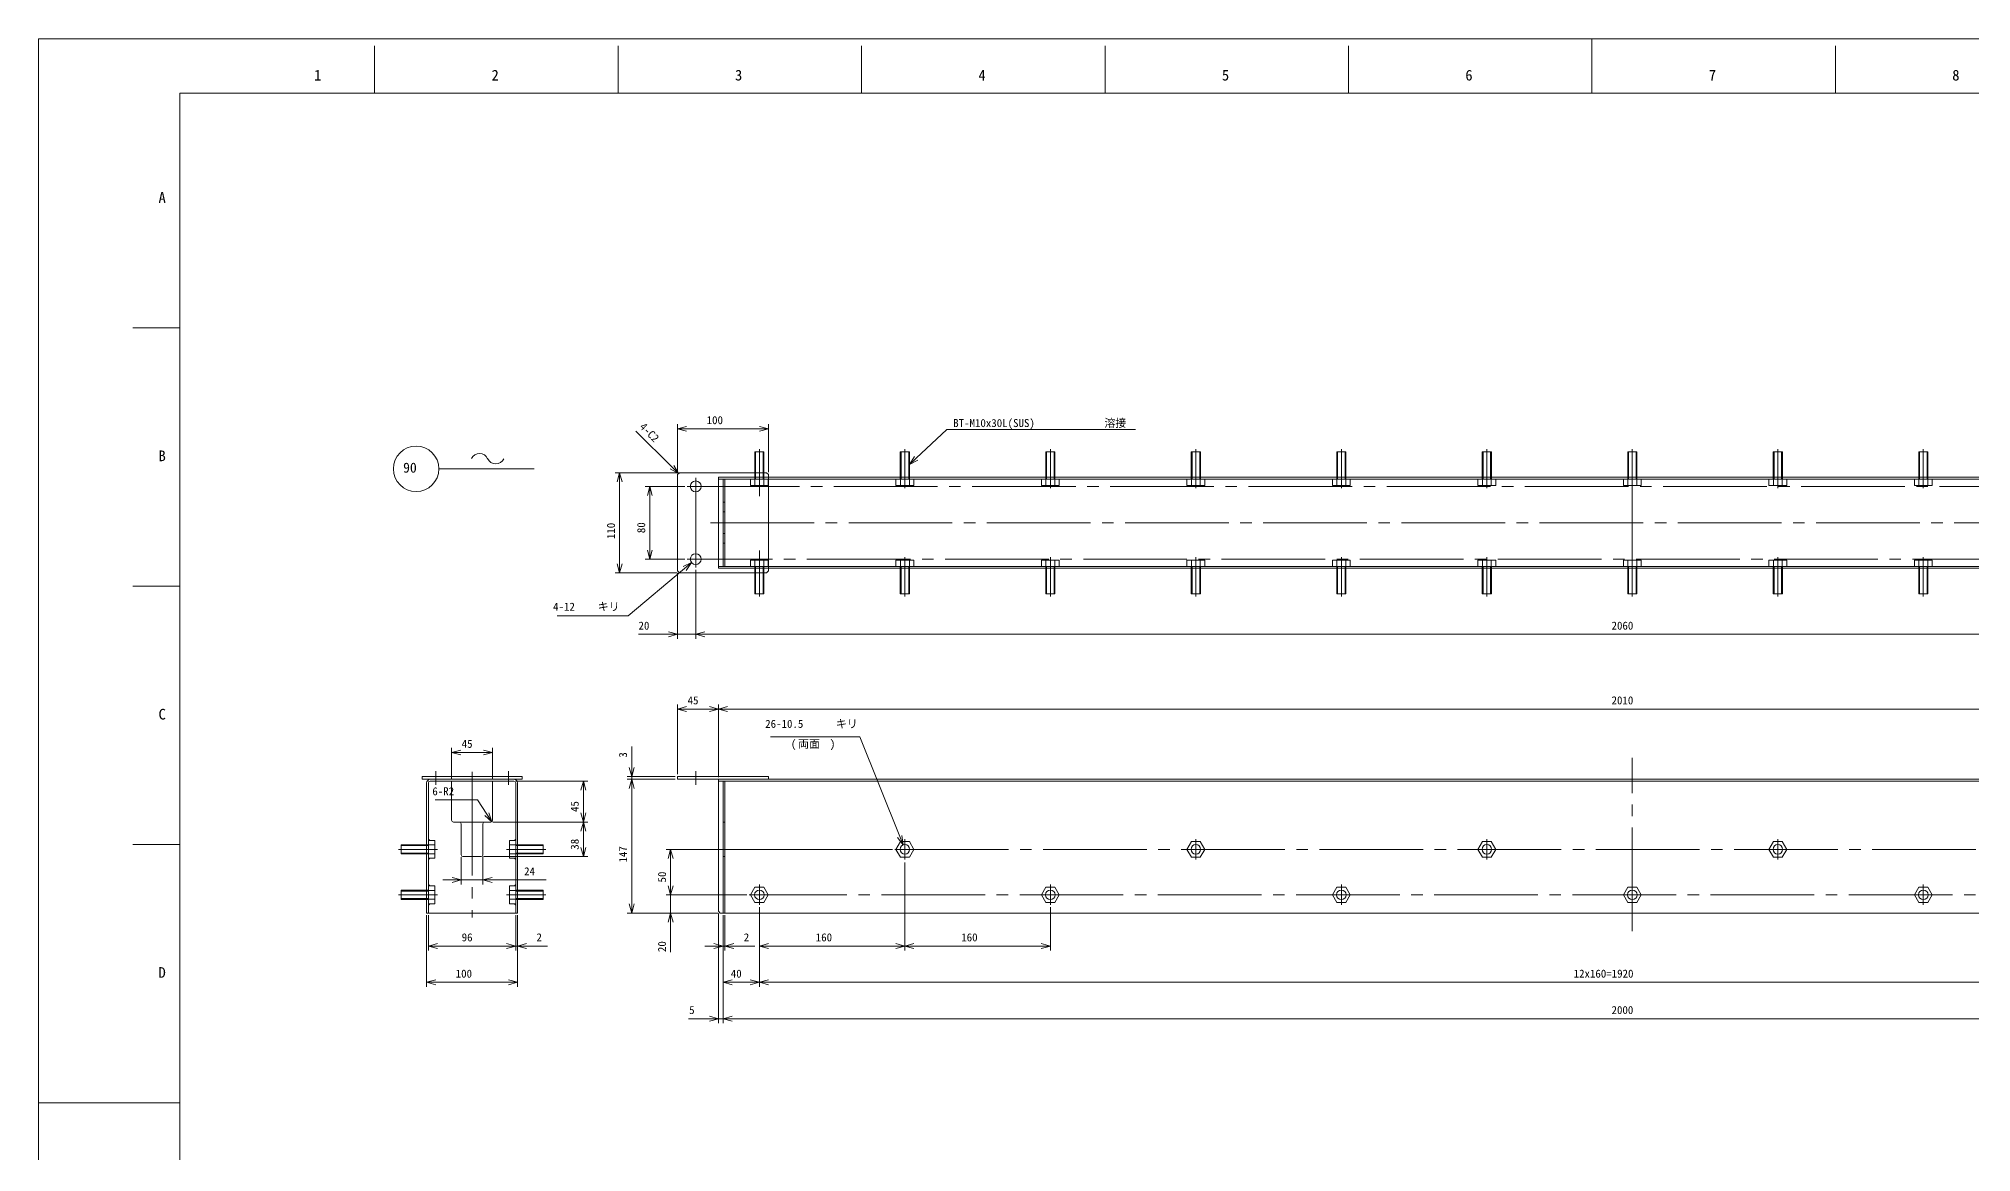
# Model space of a CAD drawing. Units: millimetres at full size. Extents: x -1656 to 1656, y -1578 to 1175.
# Drawn here: x -1656 to 469, y -49 to 1175 of the extents above; entities that cross this region are included whole.
import ezdxf
from ezdxf.enums import TextEntityAlignment as Align

# ---------------------------------------------------------------- set-up
doc = ezdxf.new("R2010")
doc.units = ezdxf.units.MM
doc.header["$LTSCALE"] = 12.6647
doc.linetypes.add('CHAIN2', pattern=[12, 9, -1, 1, -1])
for name, color, linetype, lineweight in [('0-0_90_FRAME', 2, 'Continuous', 9), ('0-1_91_BLANK', 6, 'Continuous', 9), ('0-2_08_DIM', 3, 'Continuous', 9), ('0-3_0', 134, 'Continuous', 9), ('0-4_05_CENTER', 2, 'CHAIN2', 9), ('0-5_04_HIDDEN', 7, 'Continuous', 9), ('0-6_10_DRAFT', 1, 'Continuous', 9)]:
    doc.layers.add(name, color=color, linetype=linetype, lineweight=lineweight)
doc.styles.add('ＭＳ ゴシック', font='')
doc.styles.add('ＭＳ Ｐゴシック', font='')
doc.styles.get('ＭＳ ゴシック').set_extended_font_data('MS Gothic')
doc.styles.get('ＭＳ Ｐゴシック').set_extended_font_data('MS PGothic')

# ---------------------------------------------------------------- blocks, each defined once
blk = doc.blocks.new('p1ba05')
at = {"layer": '0-2_08_DIM'}
for centre, start, end in [((-2.954, 0.285), 24.22764, 155.57578), ((0, 1.621), 204.22764, 335.57578)]:
    blk.add_arc(centre, 1.621, start, end, dxfattribs=at)
blk = doc.blocks.new('A$C742A68D0_1')
at = {"layer": '0-5_04_HIDDEN'}
for p, q in [((-9.81, 7), (9.81, 7)), ((-9.81, 0), (-9.81, 7)), ((-9.81, 0), (9.81, 0)), ((-5, -30), (-5, 0)), ((-4.91, 0), (-4.91, 7)), ((-4.19, -30), (-4.19, 0)), ((4.19, -30), (4.19, 0)), ((4.91, 0), (4.91, 7)), ((5, -30), (5, 0)), ((9.81, 0), (9.81, 7)), ((-5, -30), (5, -30))]:
    blk.add_line(p, q, dxfattribs=at)
at = {"layer": '0-5_04_HIDDEN', "linetype": 'CHAIN2'}
blk.add_line((0, -33), (0, 10), dxfattribs=at)
at = {"layer": '0-6_10_DRAFT', "style": 'ＭＳ ゴシック', "width": 1.85}
blk.add_text('BT-M10x30L', height=0.22, dxfattribs=at).set_placement((6.81, 6.66), align=Align.BOTTOM_LEFT)
blk = doc.blocks.new('A$C28002627_1_1')
at = {"layer": '0-5_04_HIDDEN', "linetype": 'CHAIN2'}
for p, q in [((-11.18, 0), (11.18, 0)), ((0, -11.18), (0, 11.18))]:
    blk.add_line(p, q, dxfattribs=at)
at = {"layer": '0-5_04_HIDDEN'}
for p, q in [((-9.81, 0), (-4.91, 8.5)), ((-4.91, -8.5), (-9.81, 0)), ((-4.91, 8.5), (4.91, 8.5)), ((4.91, 8.5), (9.81, 0)), ((9.81, 0), (4.91, -8.5)), ((4.91, -8.5), (-4.91, -8.5))]:
    blk.add_line(p, q, dxfattribs=at)
at = {"layer": '0-6_10_DRAFT', "style": 'ＭＳ ゴシック', "width": 1.9}
blk.add_text('BT-M10', height=0.22, dxfattribs=at).set_placement((-0.7, -0.54), align=Align.BOTTOM_LEFT)
blk = doc.blocks.new('AM_BALLOON1')
at = {"layer": '0-2_08_DIM'}
blk.add_circle((0, 0), 5, dxfattribs=at)
blk = doc.blocks.new('_Open30')
at = {"layer": '0-2_08_DIM'}
blk.add_line((0, 0), (-1, 0), dxfattribs=at)
blk.add_lwpolyline([(-1, 0.268), (0, 0), (-1, -0.268)], dxfattribs=at)

msp = doc.modelspace()

# ---------------------------------------------------------------- linework, layer by layer
at = {"layer": '0-0_90_FRAME', "color": 6}
for p, q in [((51.77, 1175.44), (51.77, 1115.59)), ((-1656.41, 5.48), (-1501.02, 5.48))]:
    msp.add_line(p, q, dxfattribs=at)
at = {"layer": '0-0_90_FRAME'}
for p, q in [((-1286.9, 1115.59), (-1286.9, 1167.44)), ((-1019.17, 1115.59), (-1019.17, 1167.44)), ((-751.44, 1115.59), (-751.44, 1167.44)), ((-483.7, 1115.59), (-483.7, 1167.44)), ((-215.97, 1115.59), (-215.97, 1167.44)), ((319.5, 1115.59), (319.5, 1167.44)), ((-1501.02, 857.45), (-1552.87, 857.45)), ((-1501.02, 573.46), (-1552.87, 573.46)), ((-1501.02, 289.47), (-1552.87, 289.47))]:
    msp.add_line(p, q, dxfattribs=at)
at = {"layer": '0-0_90_FRAME', "color": 6}
msp.add_lwpolyline([(-1501.02, -1104.63), (1604.56, -1104.63), (1604.56, 1115.59), (-1501.02, 1115.59)], close=True, dxfattribs=at)
at = {"layer": '0-1_91_BLANK'}
msp.add_lwpolyline([(-1656.41, -1156.24), (1656.41, -1156.24), (1656.41, 1175.44), (-1656.41, 1175.44)], close=True, dxfattribs=at)
at = {"layer": '0-2_08_DIM'}
for p, q in [((-959.88, 704.35), (-999.65, 744.12)), ((-953.8, 698.78), (-953.8, 751.52)), ((-943.8, 746.52), (-863.8, 746.52)), ((-853.8, 698.78), (-853.8, 751.52)), ((-656.37, 745.74), (-450.36, 745.74)), ((-1216.26, 702.54), (-1111.44, 702.54)), ((-954.3, 698.28), (-1022.49, 698.28)), ((-1017.49, 688.28), (-1017.49, 598.28)), ((-945.65, 683.28), (-989.25, 683.28)), ((-984.25, 673.28), (-984.25, 613.28)), ((-945.65, 603.28), (-989.25, 603.28)), ((-954.3, 588.28), (-1022.49, 588.28)), ((-953.8, 587.78), (-953.8, 515.66)), ((-933.8, 591.43), (-933.8, 515.66)), ((-933.8, 591.43), (-933.8, 515.66)), ((-963.8, 520.66), (-996.8, 520.66)), ((-933.8, 520.66), (-953.8, 520.66)), ((-923.8, 520.66), (1116.2, 520.66)), ((-923.8, 520.66), (-913.8, 520.66)), ((-953.8, 366.76), (-953.8, 443.52)), ((-918.8, 438.52), (-943.8, 438.52)), ((-908.8, 363.76), (-908.8, 443.52)), ((-908.8, 363.76), (-908.8, 443.52)), ((-898.8, 438.52), (1091.2, 438.52)), ((-1202.26, 361.76), (-1202.26, 395.72)), ((-1192.26, 390.72), (-1167.26, 390.72)), ((-1157.26, 361.76), (-1157.26, 395.72)), ((-1004.25, 374.26), (-1004.25, 397.26)), ((-956.3, 364.26), (-1009.25, 364.26)), ((-1004.25, 361.26), (-1004.25, 364.26)), ((-1131.26, 359.26), (-1052.36, 359.26)), ((-1057.36, 324.26), (-1057.36, 349.26)), ((-956.3, 361.26), (-1009.25, 361.26)), ((-956.3, 361.26), (-1009.25, 361.26)), ((-1004.25, 351.26), (-1004.25, 341.26)), ((-1004.25, 351.26), (-1004.25, 224.26)), ((-1156.76, 314.26), (-1052.36, 314.26)), ((-1156.76, 314.26), (-1052.36, 314.26)), ((-1057.36, 304.26), (-1057.36, 286.26)), ((-717.48, 284.26), (-966.37, 284.26)), ((-1191.76, 275.76), (-1191.76, 245.56)), ((-1167.76, 275.76), (-1167.76, 245.56)), ((-1167.26, 276.26), (-1052.36, 276.26)), ((-961.37, 244.26), (-961.37, 274.26)), ((-703.8, 269.76), (-703.8, 172.99)), ((-703.8, 269.76), (-703.8, 172.99)), ((-1201.76, 250.56), (-1211.76, 250.56)), ((-1191.76, 250.56), (-1167.76, 250.56)), ((-1157.76, 250.56), (-1098.33, 250.56)), ((-877.48, 234.26), (-966.37, 234.26)), ((-877.48, 234.26), (-966.37, 234.26)), ((-961.37, 244.26), (-961.37, 254.26)), ((-961.37, 234.26), (-961.37, 214.26)), ((-909.3, 214.26), (-1009.25, 214.26)), ((-909.3, 214.26), (-966.37, 214.26)), ((-908.8, 213.76), (-908.8, 93.07)), ((-863.8, 220.58), (-863.8, 172.99)), ((-863.8, 220.58), (-863.8, 133.1)), ((-863.8, 220.58), (-863.8, 133.1)), ((-543.8, 220.58), (-543.8, 172.99)), ((-1229.76, 211.76), (-1229.76, 133.1)), ((-1227.76, 211.76), (-1227.76, 172.99)), ((-1131.76, 211.76), (-1131.76, 172.99)), ((-1131.76, 211.76), (-1131.76, 172.99)), ((-1129.76, 211.76), (-1129.76, 172.99)), ((-1129.76, 211.76), (-1129.76, 133.1)), ((-961.37, 204.26), (-961.37, 171.26)), ((-903.8, 211.76), (-903.8, 172.99)), ((-903.8, 211.76), (-903.8, 93.07)), ((-903.8, 211.76), (-903.8, 93.07)), ((-903.8, 211.76), (-903.8, 133.1)), ((-901.8, 211.76), (-901.8, 172.99)), ((-1141.76, 177.99), (-1217.76, 177.99)), ((-1141.76, 177.99), (-1151.76, 177.99)), ((-1131.76, 177.99), (-1129.76, 177.99)), ((-1119.76, 177.99), (-1096.76, 177.99)), ((-913.8, 177.99), (-923.8, 177.99)), ((-903.8, 177.99), (-901.8, 177.99)), ((-891.8, 177.99), (-868.8, 177.99)), ((-853.8, 177.99), (-713.8, 177.99)), ((-553.8, 177.99), (-693.8, 177.99)), ((-1219.76, 138.1), (-1139.76, 138.1)), ((-873.8, 138.1), (-893.8, 138.1)), ((-853.8, 138.1), (1046.2, 138.1)), ((-918.8, 98.07), (-941.8, 98.07)), ((-903.8, 98.07), (-908.8, 98.07)), ((-893.8, 98.07), (-883.8, 98.07)), ((-893.8, 98.07), (1086.2, 98.07))]:
    msp.add_line(p, q, dxfattribs=at)
for points in [[(-691.51, 714.12), (-657.81, 745.74), (-656.37, 745.74)], [(-1086.07, 540.78), (-1007.97, 540.78), (-946.04, 592.97)], [(-851.55, 408.03), (-753.45, 408.03), (-709.48, 298.41)], [(-1220.31, 338.56), (-1173.81, 338.56), (-1163.63, 322.96)]]:
    msp.add_lwpolyline(points, dxfattribs=at)
at = {"layer": '0-3_0'}
for p, q in [((-867.99, 721.28), (-867.99, 698.28)), ((-859.62, 721.28), (-859.62, 698.28)), ((-707.99, 721.28), (-707.99, 693.28)), ((-699.62, 721.28), (-699.62, 693.28)), ((-547.99, 721.28), (-547.99, 693.28)), ((-539.62, 721.28), (-539.62, 693.28)), ((-387.99, 721.28), (-387.99, 693.28)), ((-379.61, 721.28), (-379.61, 693.28)), ((-227.99, 721.28), (-227.99, 693.28)), ((-219.61, 721.28), (-219.61, 693.28)), ((-67.99, 721.28), (-67.99, 693.28)), ((-59.61, 721.28), (-59.61, 693.28)), ((92.01, 721.28), (92.01, 693.28)), ((100.39, 721.28), (100.39, 693.28)), ((252.01, 721.28), (252.01, 693.28)), ((260.39, 721.28), (260.39, 693.28)), ((412.01, 721.28), (412.01, 693.28)), ((420.39, 721.28), (420.39, 693.28)), ((1046.2, 693.28), (-853.8, 693.28)), ((-867.99, 565.28), (-867.99, 588.28)), ((-859.62, 565.28), (-859.62, 588.28)), ((-853.8, 593.28), (1046.2, 593.28)), ((-707.99, 565.28), (-707.99, 593.28)), ((-699.62, 565.28), (-699.62, 593.28)), ((-547.99, 565.28), (-547.99, 593.28)), ((-539.62, 565.28), (-539.62, 593.28)), ((-387.99, 565.28), (-387.99, 593.28)), ((-379.61, 565.28), (-379.61, 593.28)), ((-227.99, 565.28), (-227.99, 593.28)), ((-219.61, 565.28), (-219.61, 593.28)), ((-67.99, 565.28), (-67.99, 593.28)), ((-59.61, 565.28), (-59.61, 593.28)), ((92.01, 565.28), (92.01, 593.28)), ((100.39, 565.28), (100.39, 593.28)), ((252.01, 565.28), (252.01, 593.28)), ((260.39, 565.28), (260.39, 593.28)), ((412.01, 565.28), (412.01, 593.28)), ((420.39, 565.28), (420.39, 593.28)), ((-1229.76, 357.26), (-1229.76, 214.26)), ((-1227.76, 357.26), (-1227.76, 214.26)), ((-1133.76, 361.26), (-1225.76, 361.26)), ((-1133.76, 359.26), (-1225.76, 359.26)), ((-1202.26, 359.26), (-1202.26, 316.26)), ((-1157.26, 316.26), (-1157.26, 359.26)), ((-1131.76, 214.26), (-1131.76, 357.26)), ((-1200.26, 314.26), (-1193.76, 314.26)), ((-1191.76, 312.26), (-1191.76, 278.26)), ((-1167.76, 278.26), (-1167.76, 312.26)), ((-1165.76, 314.26), (-1159.26, 314.26)), ((-1257.76, 288.45), (-1229.76, 288.45)), ((-1257.76, 280.07), (-1229.76, 280.07)), ((-1101.76, 288.45), (-1129.76, 288.45)), ((-1101.76, 280.07), (-1129.76, 280.07)), ((-1189.76, 276.26), (-1169.76, 276.26)), ((-1257.76, 238.45), (-1229.76, 238.45)), ((-1101.76, 238.45), (-1129.76, 238.45)), ((-1257.76, 230.07), (-1229.76, 230.07)), ((-1101.76, 230.07), (-1129.76, 230.07))]:
    msp.add_line(p, q, dxfattribs=at)
at = {"layer": '0-3_0', "color": 2}
msp.add_line((-933.8, 370.36), (-933.8, 355.11), dxfattribs=at)
at = {"layer": '0-3_0'}
for points in [[(-868.8, 698.28), (-868.8, 721.28), (-858.8, 721.28), (-858.8, 698.28)], [(-708.8, 693.28), (-708.8, 721.28), (-698.8, 721.28), (-698.8, 693.28)], [(-548.8, 693.28), (-548.8, 721.28), (-538.8, 721.28), (-538.8, 693.28)], [(-388.8, 693.28), (-388.8, 721.28), (-378.8, 721.28), (-378.8, 693.28)], [(-228.8, 693.28), (-228.8, 721.28), (-218.8, 721.28), (-218.8, 693.28)], [(-68.8, 693.28), (-68.8, 721.28), (-58.8, 721.28), (-58.8, 693.28)], [(91.2, 693.28), (91.2, 721.28), (101.2, 721.28), (101.2, 693.28)], [(251.2, 693.28), (251.2, 721.28), (261.2, 721.28), (261.2, 693.28)], [(411.2, 693.28), (411.2, 721.28), (421.2, 721.28), (421.2, 693.28)], [(-868.8, 588.28), (-868.8, 565.28), (-858.8, 565.28), (-858.8, 588.28)], [(-708.8, 593.28), (-708.8, 565.28), (-698.8, 565.28), (-698.8, 593.28)], [(-548.8, 593.28), (-548.8, 565.28), (-538.8, 565.28), (-538.8, 593.28)], [(-388.8, 593.28), (-388.8, 565.28), (-378.8, 565.28), (-378.8, 593.28)], [(-228.8, 593.28), (-228.8, 565.28), (-218.8, 565.28), (-218.8, 593.28)], [(-68.8, 593.28), (-68.8, 565.28), (-58.8, 565.28), (-58.8, 593.28)], [(91.2, 593.28), (91.2, 565.28), (101.2, 565.28), (101.2, 593.28)], [(251.2, 593.28), (251.2, 565.28), (261.2, 565.28), (261.2, 593.28)], [(411.2, 593.28), (411.2, 565.28), (421.2, 565.28), (421.2, 593.28)], [(-1229.76, 214.26), (-1129.76, 214.26), (-1129.76, 357.26)], [(-1229.76, 279.26), (-1257.76, 279.26), (-1257.76, 289.26), (-1229.76, 289.26)], [(-1129.76, 279.26), (-1101.76, 279.26), (-1101.76, 289.26), (-1129.76, 289.26)], [(-1229.76, 229.26), (-1257.76, 229.26), (-1257.76, 239.26), (-1229.76, 239.26)], [(-1129.76, 229.26), (-1101.76, 229.26), (-1101.76, 239.26), (-1129.76, 239.26)]]:
    msp.add_lwpolyline(points, dxfattribs=at)
for points in [[(-855.8, 588.28), (-951.8, 588.28), (-953.8, 590.28), (-953.8, 696.28), (-951.8, 698.28), (-855.8, 698.28), (-853.8, 696.28), (-853.8, 590.28)], [(-1234.76, 364.26), (-1124.76, 364.26), (-1124.76, 361.26), (-1234.76, 361.26)], [(-953.8, 364.26), (-853.8, 364.26), (-853.8, 361.26), (-953.8, 361.26)], [(-906.8, 214.26), (1099.2, 214.26), (1101.2, 216.26), (1101.2, 361.26), (-908.8, 361.26), (-908.8, 216.26)]]:
    msp.add_lwpolyline(points, close=True, dxfattribs=at)
at = {"layer": '0-3_0', "color": 3}
for points in [[(-1227.76, 294.08), (-1226.26, 294.08), (-1227.76, 295.58)], [(-1131.76, 294.08), (-1133.26, 294.08), (-1131.76, 295.58)], [(-1227.76, 274.45), (-1226.26, 274.45), (-1227.76, 272.95)], [(-1131.76, 274.45), (-1133.26, 274.45), (-1131.76, 272.95)], [(-1227.76, 244.08), (-1226.26, 244.08), (-1227.76, 245.58)], [(-1131.76, 244.08), (-1133.26, 244.08), (-1131.76, 245.58)], [(-1227.76, 224.45), (-1226.26, 224.45), (-1227.76, 222.95)], [(-1131.76, 224.45), (-1133.26, 224.45), (-1131.76, 222.95)]]:
    msp.add_lwpolyline(points, close=True, dxfattribs=at)
at = {"layer": '0-3_0'}
for centre, radius in [((-933.8, 683.28), 6), ((-933.8, 603.28), 6), ((-703.8, 284.26), 5.25), ((-383.8, 284.26), 5.25), ((-63.8, 284.26), 5.25), ((256.2, 284.26), 5.25), ((-863.8, 234.26), 5.25), ((-543.8, 234.26), 5.25), ((-223.8, 234.26), 5.25), ((96.2, 234.26), 5.25), ((416.2, 234.26), 5.25)]:
    msp.add_circle(centre, radius, dxfattribs=at)
for centre, radius, start, end in [((-1225.76, 357.26), 4, 90, 180), ((-1225.76, 357.26), 2, 90, 180), ((-1133.76, 357.26), 4, 0, 90), ((-1133.76, 357.26), 2, 0, 90), ((-1200.26, 316.26), 2, 180, 270), ((-1193.76, 312.26), 2, 0, 90), ((-1165.76, 312.26), 2, 90, 180), ((-1159.26, 316.26), 2, 270, 0), ((-1189.76, 278.26), 2, 180, 270), ((-1169.76, 278.26), 2, 270, 0)]:
    msp.add_arc(centre, radius, start, end, dxfattribs=at)
at = {"layer": '0-4_05_CENTER'}
for p, q in [((-924.46, 683.28), (-943.15, 683.28)), ((-933.8, 673.93), (-933.8, 692.62)), ((-863.8, 672.36), (-863.8, 685.7)), ((-703.8, 698.74), (-703.8, 685.7)), ((-543.8, 698.74), (-543.8, 685.7)), ((-383.8, 698.74), (-383.8, 685.7)), ((-223.8, 698.74), (-223.8, 685.7)), ((-63.8, 698.74), (-63.8, 685.7)), ((96.2, 698.74), (96.2, 685.7)), ((96.2, 693.28), (96.2, 593.28)), ((256.2, 698.74), (256.2, 685.7)), ((416.2, 698.74), (416.2, 685.7)), ((-917.57, 643.28), (1109.96, 643.28)), ((-924.46, 603.28), (-943.15, 603.28)), ((-933.8, 593.93), (-933.8, 612.62)), ((-863.8, 612.81), (-863.8, 600.85)), ((-703.8, 587.81), (-703.8, 600.85)), ((-543.8, 587.81), (-543.8, 600.85)), ((-383.8, 587.81), (-383.8, 600.85)), ((-223.8, 587.81), (-223.8, 600.85)), ((-63.8, 587.81), (-63.8, 600.85)), ((96.2, 587.81), (96.2, 600.85)), ((256.2, 587.81), (256.2, 600.85)), ((416.2, 587.81), (416.2, 600.85)), ((96.2, 194.18), (96.2, 384.93)), ((-1219.76, 370.36), (-1219.76, 355.11)), ((-1179.76, 369.41), (-1179.76, 209.22)), ((-1139.76, 370.36), (-1139.76, 355.11)), ((-694.46, 284.26), (-713.14, 284.26)), ((-703.8, 274.92), (-703.8, 293.6)), ((-703.8, 284.26), (896.2, 284.26)), ((-374.46, 284.26), (-393.14, 284.26)), ((-383.8, 274.92), (-383.8, 293.6)), ((-54.46, 284.26), (-73.14, 284.26)), ((-63.8, 274.92), (-63.8, 293.6)), ((246.86, 284.26), (265.54, 284.26)), ((256.2, 274.92), (256.2, 293.6)), ((-1235.22, 234.26), (-1222.19, 234.26)), ((-1124.3, 234.26), (-1137.33, 234.26)), ((-854.46, 234.26), (-873.15, 234.26)), ((-863.8, 224.92), (-863.8, 243.6)), ((1056.2, 234.26), (-863.8, 234.26)), ((-534.46, 234.26), (-553.14, 234.26)), ((-543.8, 224.92), (-543.8, 243.6)), ((-214.46, 234.26), (-233.14, 234.26)), ((-223.8, 224.92), (-223.8, 243.6)), ((105.54, 234.26), (86.86, 234.26)), ((96.2, 224.92), (96.2, 243.6)), ((406.86, 234.26), (425.54, 234.26)), ((416.2, 224.92), (416.2, 243.6))]:
    msp.add_line(p, q, dxfattribs=at)
msp.add_lwpolyline([(-933.8, 683.28), (1126.2, 683.28), (1126.2, 603.28), (-933.8, 603.28)], close=True, dxfattribs=at)
at = {"layer": '0-5_04_HIDDEN'}
for p, q in [((1101.2, 691.28), (-908.8, 691.28)), ((-903.8, 691.28), (-903.8, 595.28)), ((-901.8, 691.28), (-901.8, 595.28)), ((-903.8, 665.78), (-901.8, 665.78)), ((-903.8, 655.28), (-901.8, 655.28)), ((-903.8, 631.28), (-901.8, 631.28)), ((-903.8, 620.78), (-901.8, 620.78)), ((-908.8, 595.28), (1101.2, 595.28)), ((-908.8, 593.28), (-853.8, 593.28)), ((1101.2, 359.26), (-908.8, 359.26)), ((-903.8, 359.26), (-903.8, 214.26)), ((-901.8, 359.26), (-901.8, 214.26)), ((-903.8, 314.26), (-901.8, 314.26)), ((-903.8, 276.26), (-901.8, 276.26))]:
    msp.add_line(p, q, dxfattribs=at)
msp.add_lwpolyline([(-853.8, 693.28), (-908.8, 693.28), (-908.8, 593.28)], dxfattribs=at)
at = {"layer": '0-6_10_DRAFT'}
msp.add_line((-1193.76, 314.26), (-1165.76, 314.26), dxfattribs=at)

# ---------------------------------------------------------------- block references
at = {"layer": '0-2_08_DIM', "xscale": 10, "yscale": 10}
for p, rotation in [((-953.8, 746.52), 180), ((-952.8, 697.28), 315), ((-698.8, 707.28), 223.17403), ((-1017.49, 698.28), 90), ((-984.25, 683.28), 90), ((-1017.49, 588.28), 270), ((-984.25, 603.28), 270), ((-938.39, 599.41), 40.11852), ((-933.8, 520.66), 180), ((-933.8, 520.66), 180), ((-953.8, 438.52), 180), ((-908.8, 438.52), 180), ((-1202.26, 390.72), 180), ((-1004.25, 364.26), 270), ((-1057.36, 359.26), 90), ((-1004.25, 361.26), 90), ((-1004.25, 361.26), 90), ((-1158.17, 314.59), 303.11855), ((-1057.36, 314.26), 270), ((-1057.36, 314.26), 90), ((-705.76, 289.13), 291.85486), ((-1057.36, 276.26), 270), ((-961.37, 284.26), 90), ((-1167.76, 250.56), 180), ((-961.37, 234.26), 270), ((-961.37, 234.26), 270), ((-1004.25, 214.26), 270), ((-961.37, 214.26), 90), ((-1227.76, 177.99), 180), ((-1129.76, 177.99), 180), ((-901.8, 177.99), 180), ((-863.8, 177.99), 180), ((-703.8, 177.99), 180), ((-1229.76, 138.1), 180), ((-903.8, 138.1), 180), ((-863.8, 138.1), 180), ((-903.8, 98.07), 180), ((-903.8, 98.07), 180)]:
    msp.add_blockref('_Open30', p, dxfattribs=dict(at, rotation=rotation))
at = {"layer": '0-2_08_DIM'}
for name, p, xscale, yscale in [('_Open30', (-853.8, 746.52), 10, 10), ('AM_BALLOON1', (-1241.3, 702.57), 5, 5), ('p1ba05', (-1153.78, 708.01), 6, 6), ('_Open30', (-953.8, 520.66), 10, 10), ('_Open30', (-908.8, 438.52), 10, 10), ('_Open30', (-1157.26, 390.72), 10, 10), ('_Open30', (-1191.76, 250.56), 10, 10), ('_Open30', (-1131.76, 177.99), 10, 10), ('_Open30', (-1131.76, 177.99), 10, 10), ('_Open30', (-903.8, 177.99), 10, 10), ('_Open30', (-703.8, 177.99), 10, 10), ('_Open30', (-543.8, 177.99), 10, 10), ('_Open30', (-1129.76, 138.1), 10, 10), ('_Open30', (-863.8, 138.1), 10, 10), ('_Open30', (-908.8, 98.07), 10, 10)]:
    msp.add_blockref(name, p, dxfattribs=dict(at, xscale=xscale, yscale=yscale))
at = {"layer": '0-5_04_HIDDEN'}
for p, rotation in [((-863.8, 691.28), 180), ((-703.8, 691.28), 180), ((-543.8, 691.28), 180), ((-383.8, 691.28), 180), ((-223.8, 691.28), 180), ((-63.8, 691.28), 180), ((96.2, 691.28), 180), ((-1227.76, 284.26), 270), ((-1131.76, 284.26), 90), ((-1227.76, 234.26), 270), ((-1131.76, 234.26), 90)]:
    msp.add_blockref('A$C742A68D0_1', p, dxfattribs=dict(at, rotation=rotation))
at = {"layer": '0-5_04_HIDDEN', "xscale": -1, "rotation": 180}
for p in [(256.2, 691.28), (416.2, 691.28)]:
    msp.add_blockref('A$C742A68D0_1', p, dxfattribs=at)
at = {"layer": '0-5_04_HIDDEN'}
for name, p in [('A$C742A68D0_1', (-863.8, 595.28)), ('A$C742A68D0_1', (-703.8, 595.28)), ('A$C742A68D0_1', (-543.8, 595.28)), ('A$C742A68D0_1', (-383.8, 595.28)), ('A$C742A68D0_1', (-223.8, 595.28)), ('A$C742A68D0_1', (-63.8, 595.28)), ('A$C742A68D0_1', (96.2, 595.28)), ('A$C28002627_1_1', (-703.8, 284.26)), ('A$C28002627_1_1', (-383.8, 284.26)), ('A$C28002627_1_1', (-63.8, 284.26)), ('A$C28002627_1_1', (256.2, 284.26)), ('A$C28002627_1_1', (-863.8, 234.26)), ('A$C28002627_1_1', (-543.8, 234.26)), ('A$C28002627_1_1', (-223.8, 234.26)), ('A$C28002627_1_1', (96.2, 234.26)), ('A$C28002627_1_1', (416.2, 234.26))]:
    msp.add_blockref(name, p, dxfattribs=at)
at = {"layer": '0-5_04_HIDDEN', "xscale": -1}
for p in [(256.2, 595.28), (416.2, 595.28)]:
    msp.add_blockref('A$C742A68D0_1', p, dxfattribs=at)

# ---------------------------------------------------------------- texts
at = {"layer": '0-0_90_FRAME', "color": 134, "style": 'ＭＳ ゴシック'}
for s, p in [('1', (-1353.57, 1125.92)), ('2', (-1158.37, 1125.92)), ('3', (-890.64, 1125.92)), ('4', (-622.9, 1125.92)), ('5', (-355.17, 1125.92)), ('6', (-87.43, 1125.92)), ('7', (180.3, 1125.92)), ('8', (448.04, 1125.92)), ('A', (-1524.58, 991.45)), ('B', (-1524.58, 707.46)), ('C', (-1524.58, 423.47)), ('D', (-1524.58, 139.48))]:
    msp.add_text(s, height=11.73, dxfattribs=at).set_placement(p, align=Align.BOTTOM_LEFT)
at = {"layer": '0-2_08_DIM', "style": 'ＭＳ ゴシック'}
for s, height, rotation, p in [('4-C2', 8.798, 315, (-998.13, 746.14)), ('110', 8.798, 90, (-1019.99, 625.28)), ('80', 8.798, 90, (-986.75, 631.85)), ('3', 8.8, 90, (-1006.75, 385.05)), ('45', 8.798, 90, (-1059.86, 325.33)), ('38', 8.798, 90, (-1059.86, 283.83)), ('147', 8.798, 90, (-1006.75, 269.76)), ('50', 8.798, 90, (-963.87, 247.83)), ('20', 8.798, 90, (-963.87, 171.33))]:
    msp.add_text(s, height=height, rotation=rotation, dxfattribs=at).set_placement(p, align=Align.BOTTOM_LEFT)
at = {"layer": '0-2_08_DIM'}
for s, height, style, p in [('100', 8.798, 'ＭＳ ゴシック', (-921.8, 749.02)), ('BT-M10x30L(SUS)', 8.798, 'ＭＳ ゴシック', (-650.65, 745.85)), ('溶接', 8.798, 'ＭＳ Ｐゴシック', (-484.37, 745.85)), ('4-12', 8.798, 'ＭＳ ゴシック', (-1090.63, 543.97)), ('キリ', 8.798, 'ＭＳ Ｐゴシック', (-1041.49, 543.97)), ('20', 8.798, 'ＭＳ ゴシック', (-996.73, 523.16)), ('2060', 8.798, 'ＭＳ ゴシック', (73.34, 523.16)), ('45', 8.798, 'ＭＳ ゴシック', (-942.73, 441.02)), ('2010', 8.798, 'ＭＳ ゴシック', (73.34, 441.02)), ('26-10.5', 8.798, 'ＭＳ ゴシック', (-857.4, 415.18)), ('キリ', 8.798, 'ＭＳ Ｐゴシック', (-779.68, 415.18)), ('45', 8.798, 'ＭＳ ゴシック', (-1191.19, 393.22)), ('(', 8.8, 'ＭＳ ゴシック', (-829.2, 393.12)), ('両面', 8.798, 'ＭＳ Ｐゴシック', (-821.2, 393.12)), (')', 8.8, 'ＭＳ ゴシック', (-786.3, 393.12)), ('6-R2', 8.798, 'ＭＳ ゴシック', (-1223.45, 341.06)), ('24', 8.798, 'ＭＳ ゴシック', (-1122.55, 253.06)), ('96', 8.798, 'ＭＳ ゴシック', (-1191.19, 180.49)), ('2', 8.8, 'ＭＳ ゴシック', (-1108.97, 180.49)), ('2', 8.8, 'ＭＳ ゴシック', (-881.02, 180.49)), ('160', 8.798, 'ＭＳ ゴシック', (-801.8, 180.49)), ('160', 8.798, 'ＭＳ ゴシック', (-641.8, 180.49)), ('100', 8.798, 'ＭＳ ゴシック', (-1197.76, 140.6)), ('40', 8.798, 'ＭＳ ゴシック', (-895.23, 140.6)), ('12x160=1920', 8.798, 'ＭＳ ゴシック', (31.63, 140.6)), ('5', 8.8, 'ＭＳ ゴシック', (-941.02, 100.57)), ('2000', 8.798, 'ＭＳ ゴシック', (73.34, 100.57))]:
    msp.add_text(s, height=height, dxfattribs=dict(at, style=style)).set_placement(p, align=Align.BOTTOM_LEFT)
at = {"layer": '0-3_0', "style": 'ＭＳ ゴシック'}
msp.add_text('90', height=11, dxfattribs=at).set_placement((-1255.58, 695.07), align=Align.BOTTOM_LEFT)

doc.saveas('drawing.dxf')
